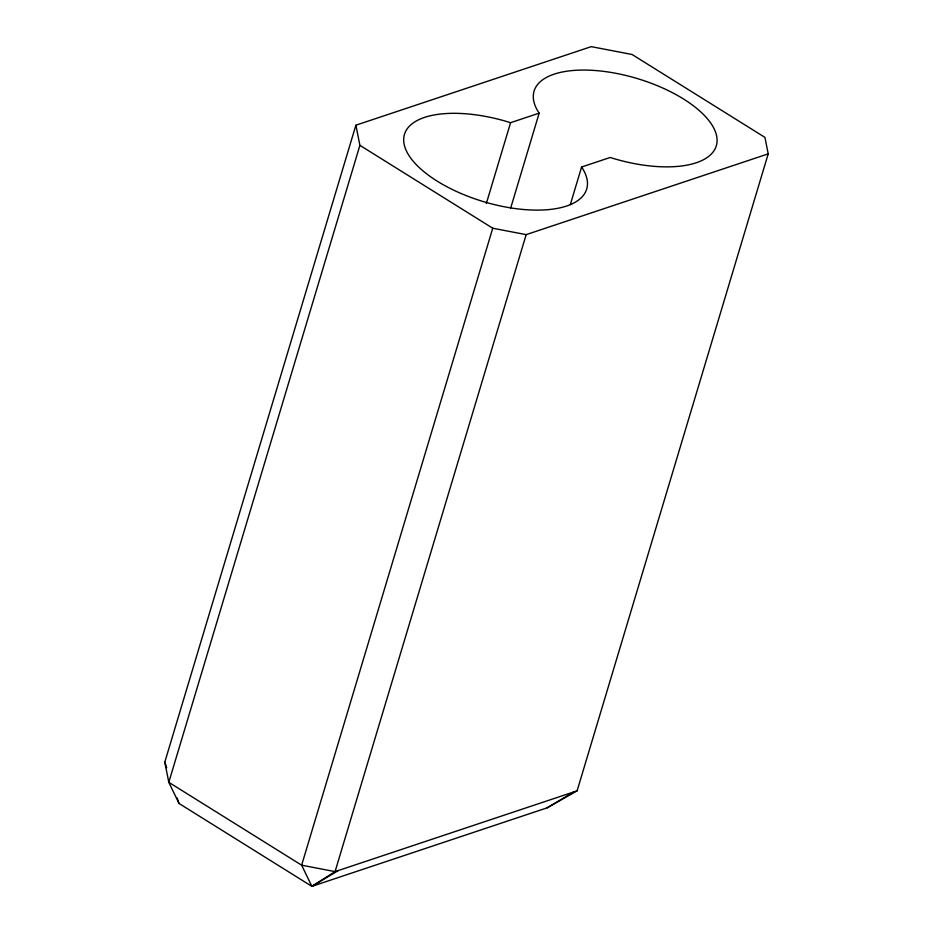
<?xml version="1.0" encoding="UTF-8"?>
<svg xmlns="http://www.w3.org/2000/svg" width="933" height="933" viewBox="0 0 933 933"><rect width="100%" height="100%" fill="white"/><g stroke="black" fill="none" stroke-linecap="round" stroke-linejoin="round"><path stroke-width="1.4" d="M164.791 762.168L355.893 125.197L591.242 46.65L632.084 54.499L764.932 137.384L768.209 153.863L577.107 790.834L547.216 807.803L311.867 886.35L179.031 803.465L168.803 782.309L164.791 762.168L166.692 767.672M355.893 125.197L359.905 145.338L168.803 782.309L301.639 865.194L335.064 871.62L577.107 790.834M486.326 203.534L510.573 122.701L539.157 113.161A95.131 41.705 16.7 0 1 608.269 72.004A95.131 41.705 16.7 0 1 717.08 139.892A95.131 41.705 16.7 0 1 610.182 157.479L581.597 167.019A95.131 41.705 16.7 0 1 512.497 208.176A95.131 41.705 16.7 0 1 403.674 140.277A95.131 41.705 16.7 0 1 510.573 122.701M359.905 145.338L492.741 228.223L301.639 865.194L311.867 886.35L338.411 870.501M510.724 207.931L539.157 113.161M768.209 153.863L526.165 234.638L335.064 871.62L311.867 886.35M570.308 204.642L581.597 167.019M547.216 807.803L573.76 791.954M492.741 228.223L526.165 234.638M177.13 797.96L179.031 803.465"/></g></svg>
